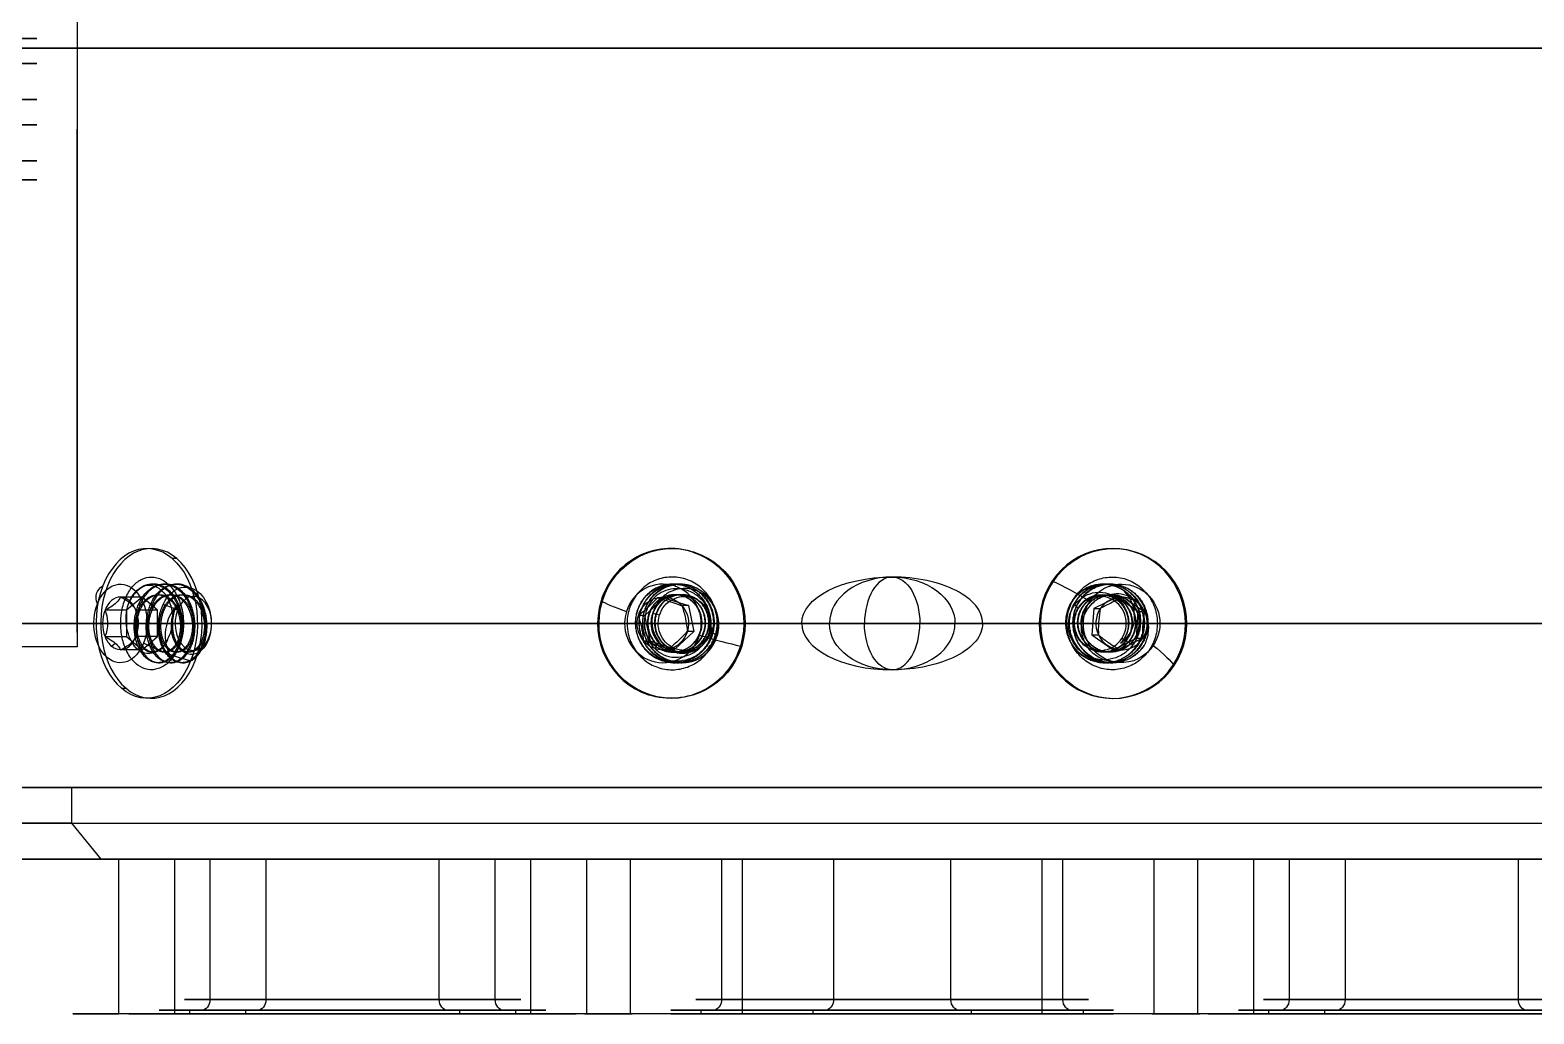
# Model space of a CAD drawing. Header units: inches. Extents: x -3.4 to 11, y -3.7 to 6.8.
# Drawn here: x -0.052 to 1.595, y -3.693 to -2.616 of the extents above; entities that cross this region are included whole.
import ezdxf

# ---------------------------------------------------------------- set-up
doc = ezdxf.new("R2010")
doc.units = ezdxf.units.IN
doc.header["$MEASUREMENT"] = 0
for name, color, linetype in [('19', 7, 'Continuous'), ('23', 7, 'Continuous'), ('34', 7, 'Continuous'), ('41', 7, 'Continuous')]:
    doc.layers.add(name, color=color, linetype=linetype)

# ---------------------------------------------------------------- blocks, each defined once
blk = doc.blocks.new('Casing')
at = {"layer": '19', "color": 0}
for p, q in [((-1.29, 2.233, 4.56), (-1.299, 27.97, 4.56)), ((1.279, 27.971, 4.56), (1.288, 2.232, 4.56)), ((-23.578, 15.102, 4.56), (-1.29, 2.233, 4.56)), ((1.288, 2.232, 4.56), (23.578, 15.102, 4.56)), ((-2.578, 0, 4.56), (-24.868, 12.869, 4.56)), ((24.868, 12.869, 4.56), (2.578, 0, 4.56)), ((-24.868, -12.869, 4.56), (-2.578, 0, 4.56)), ((2.578, 0, 4.56), (24.868, -12.869, 4.56)), ((-1.288, -2.232, 4.56), (-23.578, -15.102, 4.56)), ((-1.279, -27.971, 4.56), (-1.288, -2.232, 4.56)), ((1.29, -2.233, 4.56), (1.299, -27.97, 4.56)), ((23.578, -15.102, 4.56), (1.29, -2.233, 4.56))]:
    blk.add_line(p, q, dxfattribs=at)
for centre, radius, start, end in [((0, 0, 20.56), 31, 0, 180), ((0, 0), 28, 0, 180), ((0, 0, 20.56), 31, 180, 0), ((0, 0), 28, 180, 0)]:
    blk.add_arc(centre, radius, start, end, dxfattribs=at)
at = {"layer": '19', "color": 0, "extrusion": (8.55166e-31, -6.98296e-15, -1)}
blk.add_arc((0, 0, -20.56), 28, 0, 180, dxfattribs=at)
at = {"layer": '19', "color": 0, "extrusion": (9.87957e-60, 6.98296e-15, -1)}
blk.add_arc((0, 0, -20.56), 28, 180, 0, dxfattribs=at)
at = {"layer": '19', "color": 0, "extrusion": (0.86594, 0.500148, 6.7583e-11)}
blk.add_ellipse((0, 0, 4.56), major_axis=(1.29, -2.233, 0), ratio=0.499852, start_param=1.570796, end_param=3.141593, dxfattribs=at)
at = {"layer": '19', "color": 0, "extrusion": (-0.86594, -0.500148, 6.75827e-11)}
blk.add_ellipse((0, 0, 4.56), major_axis=(1.29, -2.233, 0), ratio=0.499852, start_param=1.570796, end_param=3.141593, dxfattribs=at)
at = {"layer": '19', "color": 0, "extrusion": (0.866111, -0.499852, 2.88511e-10)}
blk.add_ellipse((0, 0, 4.56), major_axis=(1.288, 2.232, 0), ratio=0.500148, start_param=-1.570796, end_param=0, dxfattribs=at)
at = {"layer": '19', "color": 0, "extrusion": (-0.866111, 0.499852, 2.88511e-10)}
for start_param, end_param in [(-1.570796, 0), (1.570796, 3.141593)]:
    blk.add_ellipse((0, 0, 4.56), major_axis=(1.288, 2.232, 0), ratio=0.500148, start_param=start_param, end_param=end_param, dxfattribs=at)
at = {"layer": '19', "color": 0, "extrusion": (0, -1, 0)}
for start_param, end_param in [(-3.141593, -1.570796), (0, 1.570796)]:
    blk.add_ellipse((0, 0, 4.56), major_axis=(2.578, 0, 0), ratio=0.5, start_param=start_param, end_param=end_param, dxfattribs=at)
at = {"layer": '19', "color": 0, "extrusion": (0, 1, 0)}
for start_param, end_param in [(-3.141593, -1.570796), (0, 1.570796)]:
    blk.add_ellipse((0, 0, 4.56), major_axis=(2.578, 0, 0), ratio=0.5, start_param=start_param, end_param=end_param, dxfattribs=at)
at = {"layer": '19', "color": 0, "extrusion": (0.866111, -0.499852, 2.88512e-10)}
blk.add_ellipse((0, 0, 4.56), major_axis=(1.288, 2.232, 0), ratio=0.500148, start_param=1.570796, end_param=3.141593, dxfattribs=at)
at = {"layer": '19', "color": 0, "extrusion": (-0.86594, -0.500148, 6.7583e-11)}
blk.add_ellipse((0, 0, 4.56), major_axis=(1.29, -2.233, 0), ratio=0.499852, start_param=-1.570796, end_param=0, dxfattribs=at)
at = {"layer": '19', "color": 0, "extrusion": (0.86594, 0.500148, 6.75827e-11)}
blk.add_ellipse((0, 0, 4.56), major_axis=(1.29, -2.233, 0), ratio=0.499852, start_param=-1.570796, end_param=0, dxfattribs=at)
at = {"layer": '19', "color": 0}
for points, knots in [([(-1.299, 27.97, 4.56), (-1.299, 27.97, 4.416), (-1.274, 27.971, 4.27), (-1.226, 27.973, 4.134), (-1.178, 27.975, 3.998), (-1.107, 27.978, 3.868), (-1.017, 27.982, 3.755), (-0.926, 27.985, 3.643), (-0.816, 27.988, 3.544), (-0.693, 27.991, 3.467), (-0.571, 27.994, 3.391), (-0.434, 27.997, 3.334), (-0.293, 27.998, 3.303), (-0.152, 28, 3.271), (-0.004, 28, 3.263), (0.139, 28, 3.28), (0.282, 27.999, 3.296), (0.424, 27.997, 3.338), (0.554, 27.995, 3.401), (0.684, 27.992, 3.464), (0.804, 27.989, 3.55), (0.906, 27.985, 3.652), (1.007, 27.982, 3.755), (1.093, 27.979, 3.876), (1.155, 27.976, 4.007), (1.217, 27.974, 4.137), (1.257, 27.972, 4.28), (1.272, 27.971, 4.423), (1.277, 27.971, 4.469), (1.279, 27.971, 4.514), (1.279, 27.971, 4.56)], [0, 0, 0, 0, 0.000432571, 0.000432571, 0.000432571, 0.000865122, 0.000865122, 0.000865122, 0.001297966, 0.001297966, 0.001297966, 0.00173101, 0.00173101, 0.00173101, 0.002163739, 0.002163739, 0.002163739, 0.002596129, 0.002596129, 0.002596129, 0.003028686, 0.003028686, 0.003028686, 0.003461654, 0.003461654, 0.003461654, 0.003894637, 0.003894637, 0.003894637, 0.004030691, 0.004030691, 0.004030691, 0.004030691]), ([(1.279, 27.971, 4.56), (1.279, 27.971, 4.659), (1.268, 27.971, 4.759), (1.245, 27.972, 4.855), (1.212, 27.974, 4.995), (1.155, 27.976, 5.132), (1.077, 27.979, 5.253), (1, 27.982, 5.375), (0.9, 27.986, 5.485), (0.787, 27.989, 5.574), (0.673, 27.992, 5.663), (0.543, 27.995, 5.734), (0.406, 27.997, 5.78), (0.269, 27.999, 5.827), (0.123, 28, 5.85), (-0.021, 28, 5.849), (-0.165, 28, 5.848), (-0.311, 27.999, 5.821), (-0.447, 27.996, 5.773), (-0.583, 27.994, 5.724), (-0.712, 27.991, 5.651), (-0.823, 27.988, 5.56), (-0.935, 27.985, 5.469), (-1.033, 27.981, 5.357), (-1.108, 27.978, 5.234), (-1.184, 27.975, 5.111), (-1.239, 27.973, 4.973), (-1.27, 27.971, 4.832), (-1.289, 27.97, 4.743), (-1.299, 27.97, 4.651), (-1.299, 27.97, 4.56)], [0.004030691, 0.004030691, 0.004030691, 0.004030691, 0.004327215, 0.004327215, 0.004327215, 0.004759599, 0.004759599, 0.004759599, 0.005192304, 0.005192304, 0.005192304, 0.005625343, 0.005625343, 0.005625343, 0.006058208, 0.006058208, 0.006058208, 0.006490664, 0.006490664, 0.006490664, 0.006923112, 0.006923112, 0.006923112, 0.007355967, 0.007355967, 0.007355967, 0.007789009, 0.007789009, 0.007789009, 0.008060465, 0.008060465, 0.008060465, 0.008060465]), ([(23.578, 15.102, 4.56), (23.578, 15.102, 4.416), (23.592, 15.081, 4.27), (23.618, 15.04, 4.134), (23.643, 15, 3.998), (23.682, 14.939, 3.868), (23.73, 14.863, 3.755), (23.777, 14.787, 3.643), (23.836, 14.692, 3.544), (23.9, 14.588, 3.467), (23.963, 14.484, 3.391), (24.034, 14.366, 3.334), (24.106, 14.245, 3.303), (24.177, 14.124, 3.271), (24.252, 13.996, 3.263), (24.323, 13.871, 3.28), (24.394, 13.747, 3.296), (24.463, 13.623, 3.338), (24.526, 13.509, 3.401), (24.588, 13.395, 3.464), (24.646, 13.289, 3.55), (24.693, 13.2, 3.652), (24.741, 13.11, 3.755), (24.781, 13.035, 3.876), (24.81, 12.98, 4.007), (24.839, 12.925, 4.137), (24.857, 12.889, 4.28), (24.864, 12.875, 4.423), (24.866, 12.871, 4.469), (24.868, 12.869, 4.514), (24.868, 12.869, 4.56)], [0, 0, 0, 0, 0.000432571, 0.000432571, 0.000432571, 0.000865122, 0.000865122, 0.000865122, 0.001297966, 0.001297966, 0.001297966, 0.00173101, 0.00173101, 0.00173101, 0.002163739, 0.002163739, 0.002163739, 0.002596129, 0.002596129, 0.002596129, 0.003028686, 0.003028686, 0.003028686, 0.003461654, 0.003461654, 0.003461654, 0.003894637, 0.003894637, 0.003894637, 0.004030691, 0.004030691, 0.004030691, 0.004030691]), ([(24.868, 12.869, 4.56), (24.868, 12.869, 4.659), (24.862, 12.879, 4.759), (24.852, 12.899, 4.855), (24.837, 12.929, 4.995), (24.81, 12.98, 5.132), (24.774, 13.048, 5.253), (24.738, 13.117, 5.375), (24.691, 13.205, 5.485), (24.637, 13.305, 5.574), (24.583, 13.405, 5.663), (24.52, 13.519, 5.734), (24.454, 13.639, 5.78), (24.387, 13.758, 5.827), (24.315, 13.885, 5.85), (24.243, 14.01, 5.849), (24.171, 14.135, 5.848), (24.097, 14.261, 5.821), (24.027, 14.377, 5.773), (23.957, 14.493, 5.724), (23.89, 14.604, 5.651), (23.832, 14.699, 5.56), (23.773, 14.794, 5.469), (23.721, 14.877, 5.357), (23.681, 14.941, 5.234), (23.64, 15.005, 5.111), (23.611, 15.051, 4.973), (23.594, 15.077, 4.832), (23.584, 15.093, 4.743), (23.578, 15.102, 4.651), (23.578, 15.102, 4.56)], [0.004030691, 0.004030691, 0.004030691, 0.004030691, 0.004327215, 0.004327215, 0.004327215, 0.004759599, 0.004759599, 0.004759599, 0.005192304, 0.005192304, 0.005192304, 0.005625343, 0.005625343, 0.005625343, 0.006058208, 0.006058208, 0.006058208, 0.006490664, 0.006490664, 0.006490664, 0.006923112, 0.006923112, 0.006923112, 0.007355967, 0.007355967, 0.007355967, 0.007789009, 0.007789009, 0.007789009, 0.008060465, 0.008060465, 0.008060465, 0.008060465]), ([(1.299, -27.97, 4.56), (1.299, -27.97, 4.461), (1.287, -27.97, 4.361), (1.264, -27.971, 4.265), (1.231, -27.973, 4.125), (1.174, -27.975, 3.988), (1.096, -27.979, 3.867), (1.019, -27.982, 3.745), (0.919, -27.985, 3.635), (0.806, -27.988, 3.546), (0.692, -27.992, 3.457), (0.562, -27.995, 3.386), (0.425, -27.997, 3.34), (0.289, -27.999, 3.293), (0.142, -28, 3.27), (-0.002, -28, 3.271), (-0.146, -28, 3.272), (-0.292, -27.999, 3.299), (-0.428, -27.997, 3.347), (-0.563, -27.995, 3.396), (-0.692, -27.992, 3.469), (-0.804, -27.988, 3.56), (-0.916, -27.985, 3.651), (-1.014, -27.982, 3.763), (-1.089, -27.979, 3.886), (-1.165, -27.976, 4.009), (-1.22, -27.973, 4.147), (-1.25, -27.972, 4.288), (-1.27, -27.971, 4.377), (-1.279, -27.971, 4.469), (-1.279, -27.971, 4.56)], [0.004030691, 0.004030691, 0.004030691, 0.004030691, 0.004327215, 0.004327215, 0.004327215, 0.004759599, 0.004759599, 0.004759599, 0.005192304, 0.005192304, 0.005192304, 0.005625343, 0.005625343, 0.005625343, 0.006058208, 0.006058208, 0.006058208, 0.006490664, 0.006490664, 0.006490664, 0.006923112, 0.006923112, 0.006923112, 0.007355967, 0.007355967, 0.007355967, 0.007789009, 0.007789009, 0.007789009, 0.008060465, 0.008060465, 0.008060465, 0.008060465]), ([(-1.279, -27.971, 4.56), (-1.279, -27.971, 4.704), (-1.255, -27.972, 4.85), (-1.207, -27.974, 4.986), (-1.159, -27.976, 5.122), (-1.087, -27.979, 5.252), (-0.997, -27.982, 5.365), (-0.907, -27.985, 5.477), (-0.797, -27.989, 5.576), (-0.674, -27.992, 5.653), (-0.552, -27.995, 5.729), (-0.415, -27.997, 5.786), (-0.274, -27.999, 5.817), (-0.133, -28, 5.849), (0.015, -28, 5.857), (0.158, -28, 5.84), (0.301, -27.999, 5.824), (0.444, -27.997, 5.782), (0.573, -27.994, 5.719), (0.703, -27.991, 5.656), (0.823, -27.988, 5.57), (0.925, -27.985, 5.468), (1.027, -27.981, 5.365), (1.112, -27.978, 5.244), (1.174, -27.975, 5.113), (1.236, -27.973, 4.983), (1.276, -27.971, 4.84), (1.291, -27.97, 4.697), (1.296, -27.97, 4.651), (1.299, -27.97, 4.606), (1.299, -27.97, 4.56)], [0, 0, 0, 0, 0.000432571, 0.000432571, 0.000432571, 0.000865122, 0.000865122, 0.000865122, 0.001297966, 0.001297966, 0.001297966, 0.00173101, 0.00173101, 0.00173101, 0.002163739, 0.002163739, 0.002163739, 0.002596129, 0.002596129, 0.002596129, 0.003028686, 0.003028686, 0.003028686, 0.003461654, 0.003461654, 0.003461654, 0.003894637, 0.003894637, 0.003894637, 0.004030691, 0.004030691, 0.004030691, 0.004030691])]:
    blk.add_open_spline(points, degree=3, knots=knots, dxfattribs=at)
blk = doc.blocks.new('Electical')
at = {"layer": '23', "color": 0}
for p, q in [((-15.7, 15.069, 2), (-15.7, 15.069, 6.3)), ((-13.3, 15.069, 6.3), (-13.3, 15.069, 6.2)), ((-12.6, 15.069, 5.9), (-12.6, 15.069, 2)), ((-4.8, 15.069, 2), (-4.8, 15.069, 5.9)), ((-4.1, 15.069, 6.2), (-4.1, 15.069, 6.3)), ((-1.7, 15.069, 6.3), (-1.7, 15.069, 2)), ((1.7, 15.069, 2), (1.7, 15.069, 6.3)), ((4.1, 15.069, 6.3), (4.1, 15.069, 6.2)), ((4.8, 15.069, 5.9), (4.8, 15.069, 2)), ((12.6, 15.069, 2), (12.6, 15.069, 5.9)), ((13.3, 15.069, 6.2), (13.3, 15.069, 6.3)), ((15.7, 15.069, 6.3), (15.7, 15.069, 2)), ((-21.3, 0, 5.9), (-21.3, 0, 2)), ((-13.5, 0, 2), (-13.5, 0, 5.9)), ((-12.8, 0, 6.2), (-12.8, 0, 6.3)), ((-10.4, 0, 6.3), (-10.4, 0, 2)), ((10.4, 0, 2), (10.4, 0, 6.3)), ((12.8, 0, 6.3), (12.8, 0, 6.2)), ((13.5, 0, 5.9), (13.5, 0, 2)), ((21.3, 0, 2), (21.3, 0, 5.9)), ((22, 0, 6.2), (22, 0, 6.3)), ((24.4, 0, 6.3), (24.4, 0, 2)), ((26.9, 0, 2), (27.9, 0, 1)), ((27.9, 0, 1), (27.9, 0)), ((-4.8, -15.069, 2), (-4.8, -15.069, 5.9)), ((-4.1, -15.069, 6.2), (-4.1, -15.069, 6.3)), ((-1.7, -15.069, 6.3), (-1.7, -15.069, 2)), ((1.7, -15.069, 2), (1.7, -15.069, 6.3)), ((4.1, -15.069, 6.3), (4.1, -15.069, 6.2)), ((4.8, -15.069, 5.9), (4.8, -15.069, 2)), ((12.6, -15.069, 2), (12.6, -15.069, 5.9)), ((13.3, -15.069, 6.2), (13.3, -15.069, 6.3)), ((15.7, -15.069, 6.3), (15.7, -15.069, 2))]:
    blk.add_line(p, q, dxfattribs=at)
for centre, radius, start, end in [((0, 0, 1), 27.9, 0, 180), ((0, 0), 27.9, 0, 180), ((-8.7, 15.069, 2), 7, 0, 180), ((8.7, 15.069, 2), 7, 0, 180), ((-8.7, 15.069, 6.2), 4.6, 0, 180), ((8.7, 15.069, 6.2), 4.6, 0, 180), ((-8.7, 15.069, 6.2), 4.2, 0, 180), ((8.7, 15.069, 6.2), 4.2, 0, 180), ((-8.7, 15.069, 2), 3.9, 0, 180), ((8.7, 15.069, 2), 3.9, 0, 180), ((-8.7, 15.069, 6.3), 7, 180, 0), ((-8.7, 15.069, 6.2), 4.6, 180, 0), ((-8.7, 15.069, 2), 3.9, 180, 0), ((8.7, 15.069, 6.3), 7, 180, 0), ((8.7, 15.069, 6.2), 4.6, 180, 0), ((8.7, 15.069, 2), 3.9, 180, 0), ((-17.4, 0, 2), 7, 0, 180), ((17.4, 0, 2), 7, 0, 180), ((-17.4, 0, 6.2), 4.6, 0, 180), ((-17.4, 0, 6.2), 4.2, 0, 180), ((17.4, 0, 6.2), 4.6, 0, 180), ((17.4, 0, 6.2), 4.2, 0, 180), ((-17.4, 0, 2), 3.9, 0, 180), ((17.4, 0, 2), 3.9, 0, 180), ((0, 0), 27.9, 180, 0), ((0, 0, 2), 26.9, 180, 0), ((-17.4, 0, 6.3), 7, 180, 0), ((-17.4, 0, 6.2), 4.6, 180, 0), ((-17.4, 0, 2), 3.9, 180, 0), ((17.4, 0, 6.3), 7, 180, 0), ((17.4, 0, 6.2), 4.6, 180, 0), ((17.4, 0, 2), 3.9, 180, 0), ((-8.7, -15.069, 2), 7, 0, 180), ((8.7, -15.069, 2), 7, 0, 180), ((-8.7, -15.069, 6.2), 4.6, 0, 180), ((-8.7, -15.069, 6.2), 4.2, 0, 180), ((8.7, -15.069, 6.2), 4.6, 0, 180), ((8.7, -15.069, 6.2), 4.2, 0, 180), ((-8.7, -15.069, 2), 3.9, 0, 180), ((8.7, -15.069, 2), 3.9, 0, 180), ((-8.7, -15.069, 6.3), 7, 180, 0), ((-8.7, -15.069, 6.2), 4.6, 180, 0), ((-8.7, -15.069, 2), 3.9, 180, 0), ((8.7, -15.069, 6.3), 7, 180, 0), ((8.7, -15.069, 6.2), 4.6, 180, 0), ((8.7, -15.069, 2), 3.9, 180, 0)]:
    blk.add_arc(centre, radius, start, end, dxfattribs=at)
at = {"layer": '23', "color": 0, "extrusion": (8.76781e-30, -6.98296e-15, -1)}
blk.add_arc((0, 0, -2), 26.9, 0, 180, dxfattribs=at)
at = {"layer": '23', "color": 0, "extrusion": (8.65251e-30, -6.98296e-15, -1)}
for centre in [(8.7, 15.069, -6.3), (-8.7, 15.069, -6.3), (8.7, -15.069, -6.3), (-8.7, -15.069, -6.3)]:
    blk.add_arc(centre, 7, 0, 180, dxfattribs=at)
at = {"layer": '23', "color": 0, "extrusion": (7.90011e-30, -6.98296e-15, -1)}
for centre in [(8.7, 15.069, -6.3), (-8.7, 15.069, -6.3), (8.7, -15.069, -6.3), (-8.7, -15.069, -6.3)]:
    blk.add_arc(centre, 4.6, 0, 180, dxfattribs=at)
at = {"layer": '23', "color": 0, "extrusion": (9.31808e-30, -6.98296e-15, -1)}
for centre in [(8.7, 15.069, -5.9), (-8.7, 15.069, -5.9), (8.7, -15.069, -5.9), (-8.7, -15.069, -5.9)]:
    blk.add_arc(centre, 3.9, 0, 180, dxfattribs=at)
at = {"layer": '23', "color": 0, "extrusion": (-6.92201e-30, 6.98296e-15, -1)}
for centre in [(8.7, 15.069, -2), (-8.7, 15.069, -2), (8.7, -15.069, -2), (-8.7, -15.069, -2)]:
    blk.add_arc(centre, 7, 180, 0, dxfattribs=at)
at = {"layer": '23', "color": 0, "extrusion": (-7.90011e-30, 6.98296e-15, -1)}
for centre in [(8.7, 15.069, -6.3), (-8.7, 15.069, -6.3), (8.7, -15.069, -6.3), (-8.7, -15.069, -6.3)]:
    blk.add_arc(centre, 4.6, 180, 0, dxfattribs=at)
at = {"layer": '23', "color": 0, "extrusion": (-9.87758e-16, 1, -7.0442e-15)}
for centre in [(12.9, 5.9, 15.069), (-4.5, 5.9, 15.069), (21.6, 5.9), (-13.2, 5.9), (-4.5, 5.9, -15.069)]:
    blk.add_arc(centre, 0.3, 90, 180, dxfattribs=at)
at = {"layer": '23', "color": 0, "extrusion": (-8.26059e-16, 6.98296e-15, -1)}
for centre in [(8.7, 15.069, -6.2), (-8.7, 15.069, -6.2), (17.4, 0, -6.2), (-17.4, 0, -6.2), (8.7, -15.069, -6.2), (-8.7, -15.069, -6.2)]:
    blk.add_arc(centre, 4.2, 180, 0, dxfattribs=at)
at = {"layer": '23', "color": 0, "extrusion": (-6.21206e-30, 6.98296e-15, -1)}
for centre in [(8.7, 15.069, -5.9), (-8.7, 15.069, -5.9), (8.7, -15.069, -5.9), (-8.7, -15.069, -5.9)]:
    blk.add_arc(centre, 3.9, 180, 0, dxfattribs=at)
at = {"layer": '23', "color": 0, "extrusion": (-1.11022e-15, 1, -7.0442e-15)}
for centre in [(4.5, 5.9, 15.069), (-12.9, 5.9, 15.069), (13.2, 5.9), (-21.6, 5.9), (4.5, 5.9, -15.069), (-12.9, 5.9, -15.069)]:
    blk.add_arc(centre, 0.3, 0, 90, dxfattribs=at)
at = {"layer": '23', "color": 0, "extrusion": (8.60781e-30, -6.98296e-15, -1)}
for centre, radius in [((17.4, 0, -6.3), 7), ((-17.4, 0, -6.3), 7), ((17.4, 0, -6.3), 4.6), ((-17.4, 0, -6.3), 4.6), ((17.4, 0, -5.9), 3.9), ((-17.4, 0, -5.9), 3.9)]:
    blk.add_arc(centre, radius, 0, 180, dxfattribs=at)
at = {"layer": '23', "color": 0, "extrusion": (-7.75265e-30, 6.98296e-15, -1)}
for centre, radius in [((0, 0, -1), 27.9), ((17.4, 0, -2), 7), ((17.4, 0, -6.3), 4.6), ((17.4, 0, -5.9), 3.9), ((-17.4, 0, -2), 7), ((-17.4, 0, -6.3), 4.6), ((-17.4, 0, -5.9), 3.9)]:
    blk.add_arc(centre, radius, 180, 0, dxfattribs=at)
blk = doc.blocks.new('91255A075_ALLOY STEEL BUTTON-HEAD SOCKET CAP SCREW')
at = {"layer": '34', "color": 0}
for p, q in [((0, 1.092, -1.395), (0, 1.092, -1.338)), ((0, 1.092, -1.849), (0, 1.092, -1.792)), ((0, 1.092, -2.246), (0, 1.092, -2.302)), ((0, 0.752, -2.756), (0, 0.912, -2.595)), ((0, 0.733, -0.818), (-0.635, 0.367, -0.818)), ((0.635, 0.367, -0.818), (0, 0.733, -0.818)), ((0, 0.733, -0.818), (0, 0.733)), ((-2.083, 0, -1.168), (-2.083, 0, -0.993)), ((-0.635, 0.367, -0.818), (-0.635, -0.367, -0.818)), ((-0.635, 0.367, -0.818), (-0.635, 0.367)), ((0.635, -0.367, -0.818), (0.635, 0.367, -0.818)), ((0.635, 0.367, -0.818), (0.635, 0.367)), ((0.733, 0), (0.635, 0, -0.098)), ((2.083, 0, -0.993), (2.083, 0, -1.168)), ((-0.635, -0.367, -0.818), (0, -0.733, -0.818)), ((-0.635, -0.367, -0.818), (-0.635, -0.367)), ((0, -0.733, -0.818), (0.635, -0.367, -0.818)), ((0.635, -0.367), (0.635, -0.367, -0.818)), ((0, -0.733, -0.818), (0, -0.733)), ((0, -0.798, -2.71), (0, -0.752, -2.756)), ((0, -0.824, -2.684), (0, -1.056, -2.452)), ((0, -1.092, -1.565), (0, -1.092, -1.622)), ((0, -1.092, -2.019), (0, -1.092, -2.076))]:
    blk.add_line(p, q, dxfattribs=at)
for centre, radius, start, end in [((0, 0, -1.168), 2.083, 0, 180), ((0, 0, -2.756), 0.752, 90, 270), ((0, 0), 0.733, 90, 150), ((0, 0, -2.756), 0.752, 270, 90), ((0, 0), 0.733, 30, 90), ((0, 0, -0.993), 2.083, 180, 270), ((0, 0, -1.168), 2.083, 180, 0), ((0, 0), 0.733, 150, 210), ((0, 0, -0.993), 2.083, 270, 0), ((0, 0), 0.733, 330, 0), ((0, 0, -2.416), 1.092, 314.4775, 0), ((0, 0), 0.733, 210, 270), ((0, 0), 0.733, 270, 330)]:
    blk.add_arc(centre, radius, start, end, dxfattribs=at)
at = {"layer": '34', "color": 0, "extrusion": (6.98296e-15, 6.2466e-16, -1)}
blk.add_arc((0, 0, 0.993), 2.083, 0, 90, dxfattribs=at)
at = {"layer": '34', "color": 0, "extrusion": (6.2466e-16, -6.98296e-15, -1)}
blk.add_arc((0, 0, 0.993), 2.083, 90, 180, dxfattribs=at)
at = {"layer": '34', "color": 0, "extrusion": (1, 4.65149e-15, 6.12323e-17)}
blk.add_arc((0, -2.08), 2.349, 27.557, 62.2963, dxfattribs=at)
at = {"layer": '34', "color": 0, "extrusion": (6.98296e-15, 6.00394e-16, -1)}
blk.add_arc((0, 0), 1.092, 270, 90, dxfattribs=at)
at = {"layer": '34', "color": 0, "extrusion": (-6.98296e-15, 6.00394e-16, -1)}
blk.add_arc((0, 0), 1.092, 90, 270, dxfattribs=at)
at = {"layer": '34', "color": 0, "extrusion": (5.87409e-16, -6.98296e-15, -1)}
blk.add_arc((0, 0), 0.733, 150, 180, dxfattribs=at)
at = {"layer": '34', "color": 0, "extrusion": (6.62366e-14, 7.74224e-14, -1)}
blk.add_arc((0, 0, 1.168), 1.092, 270, 314.4775, dxfattribs=at)
at = {"layer": '34', "color": 0, "extrusion": (0, 0, -1)}
blk.add_arc((0, 0.001, 2.71), 0.799, 270.0077, 279.3283, dxfattribs=at)
at = {"layer": '34', "color": 0, "extrusion": (-0.153506, 0.157456, 0.975522)}
blk.add_arc((-0.05, -0.443, -2.748), 0.757, 24.0188, 34.4026, dxfattribs=at)
at = {"layer": '34', "color": 0, "extrusion": (1, 4.77396e-15, 6.12323e-17)}
blk.add_arc((0, -2.08), 2.349, 117.7037, 152.443, dxfattribs=at)
at = {"layer": '34', "color": 0}
for points, weights, knots in [([(-0.765, -0.779, -1.168), (-0.871, -0.675, -1.178), (-0.946, -0.546, -1.187), (-1.261, 0, -1.225), (-0.946, 0.546, -1.263), (-0.631, 1.092, -1.301), (0, 1.092, -1.338)], [0.948065210723, 0.96476686534, 1, 0.866025403784, 1, 0.866025403784, 1], [0.02456721, 0.02456721, 0.02456721, 0.03333333, 0.03333333, 0.06666667, 0.06666667, 0.1, 0.1, 0.1]), ([(0, 1.092, -1.395), (-0.631, 1.092, -1.357), (-0.946, 0.546, -1.32), (-1.261, 0, -1.282), (-0.946, -0.546, -1.244), (-0.631, -1.092, -1.206), (0, -1.092, -1.168)], [1, 0.866025403784, 1, 0.866025403784, 1, 0.866025403784, 1], [0.6, 0.6, 0.6, 0.6333333, 0.6333333, 0.6666667, 0.6666667, 0.7, 0.7, 0.7]), ([(0, -1.092, -1.565), (-0.631, -1.092, -1.603), (-0.946, -0.546, -1.641), (-1.261, 0, -1.679), (-0.946, 0.546, -1.716), (-0.631, 1.092, -1.754), (0, 1.092, -1.792)], [1, 0.866025403784, 1, 0.866025403784, 1, 0.866025403784, 1], [0.2, 0.2, 0.2, 0.2333333, 0.2333333, 0.2666667, 0.2666667, 0.3, 0.3, 0.3]), ([(0, 1.092, -1.849), (-0.631, 1.092, -1.811), (-0.946, 0.546, -1.773), (-1.261, 0, -1.735), (-0.946, -0.546, -1.698), (-0.631, -1.092, -1.66), (0, -1.092, -1.622)], [1, 0.866025403784, 1, 0.866025403784, 1, 0.866025403784, 1], [0.4, 0.4, 0.4, 0.4333333, 0.4333333, 0.4666667, 0.4666667, 0.5, 0.5, 0.5]), ([(0, -1.092, -2.019), (-0.631, -1.092, -2.057), (-0.946, -0.546, -2.094), (-1.261, 0, -2.132), (-0.946, 0.546, -2.17), (-0.631, 1.092, -2.208), (0, 1.092, -2.246)], [1, 0.866025403784, 1, 0.866025403784, 1, 0.866025403784, 1], [0.4, 0.4, 0.4, 0.4333333, 0.4333333, 0.4666667, 0.4666667, 0.5, 0.5, 0.5]), ([(0, 1.092, -2.302), (-0.631, 1.092, -2.265), (-0.946, 0.546, -2.227), (-1.261, 0, -2.189), (-0.946, -0.546, -2.151), (-0.631, -1.092, -2.113), (0, -1.092, -2.076)], [1, 0.866025403784, 1, 0.866025403784, 1, 0.866025403784, 1], [0.2, 0.2, 0.2, 0.2333333, 0.2333333, 0.2666667, 0.2666667, 0.3, 0.3, 0.3]), ([(0, 1.092, -1.338), (0.631, 1.092, -1.376), (0.946, 0.546, -1.414), (1.261, 0, -1.452), (0.946, -0.546, -1.49), (0.631, -1.092, -1.527), (0, -1.092, -1.565)], [1, 0.866025403784, 1, 0.866025403784, 1, 0.866025403784, 1], [0.1, 0.1, 0.1, 0.1333333, 0.1333333, 0.1666667, 0.1666667, 0.2, 0.2, 0.2]), ([(0, -1.092, -1.622), (0.631, -1.092, -1.584), (0.946, -0.546, -1.546), (1.261, 0, -1.509), (0.946, 0.546, -1.471), (0.631, 1.092, -1.433), (0, 1.092, -1.395)], [1, 0.866025403784, 1, 0.866025403784, 1, 0.866025403784, 1], [0.5, 0.5, 0.5, 0.5333333, 0.5333333, 0.5666667, 0.5666667, 0.6, 0.6, 0.6]), ([(0, 1.092, -1.792), (0.631, 1.092, -1.83), (0.946, 0.546, -1.868), (1.261, 0, -1.905), (0.946, -0.546, -1.943), (0.631, -1.092, -1.981), (0, -1.092, -2.019)], [1, 0.866025403784, 1, 0.866025403784, 1, 0.866025403784, 1], [0.3, 0.3, 0.3, 0.3333333, 0.3333333, 0.3666667, 0.3666667, 0.4, 0.4, 0.4]), ([(0, -1.092, -2.076), (0.631, -1.092, -2.038), (0.946, -0.546, -2), (1.261, 0, -1.962), (0.946, 0.546, -1.924), (0.631, 1.092, -1.887), (0, 1.092, -1.849)], [1, 0.866025403784, 1, 0.866025403784, 1, 0.866025403784, 1], [0.3, 0.3, 0.3, 0.3333333, 0.3333333, 0.3666667, 0.3666667, 0.4, 0.4, 0.4]), ([(0, 1.092, -2.246), (0.631, 1.092, -2.283), (0.946, 0.546, -2.321), (1.261, 0, -2.359), (0.946, -0.546, -2.397), (0.871, -0.675, -2.406), (0.765, -0.779, -2.416)], [1, 0.866025403784, 1, 0.866025403784, 1, 0.96476686534, 0.948065210723], [0.5, 0.5, 0.5, 0.53333333, 0.53333333, 0.56666667, 0.56666667, 0.57543279, 0.57543279, 0.57543279]), ([(1.092, 0, -2.416), (1.092, 0.293, -2.395), (0.946, 0.546, -2.378), (0.631, 1.092, -2.34), (0, 1.092, -2.302)], [0.933012701892, 0.933012701892, 1, 0.866025403784, 1], [0.15, 0.15, 0.15, 0.16666667, 0.16666667, 0.2, 0.2, 0.2]), ([(0, 0.798, -1.168), (0.46, 0.798, -1.206), (0.691, 0.399, -1.244), (0.921, 0, -1.282), (0.691, -0.399, -1.32), (0.46, -0.798, -1.357), (0, -0.798, -1.395), (-0.46, -0.798, -1.433), (-0.691, -0.399, -1.471), (-0.921, 0, -1.509), (-0.691, 0.399, -1.546), (-0.46, 0.798, -1.584), (0, 0.798, -1.622), (0.46, 0.798, -1.66), (0.691, 0.399, -1.698), (0.921, 0, -1.735), (0.691, -0.399, -1.773), (0.46, -0.798, -1.811), (0, -0.798, -1.849), (-0.46, -0.798, -1.887), (-0.691, -0.399, -1.924), (-0.921, 0, -1.962), (-0.691, 0.399, -2), (-0.46, 0.798, -2.038), (0, 0.798, -2.076), (0.46, 0.798, -2.113), (0.691, 0.399, -2.151), (0.921, 0, -2.189), (0.691, -0.399, -2.227), (0.46, -0.798, -2.265), (0, -0.798, -2.302), (-0.46, -0.798, -2.34), (-0.691, -0.399, -2.378), (-0.921, 0, -2.416), (-0.691, 0.399, -2.454), (-0.46, 0.798, -2.491), (0, 0.798, -2.529), (0.46, 0.798, -2.567), (0.691, 0.399, -2.605), (0.921, 0, -2.643), (0.691, -0.399, -2.68), (0.606, -0.546, -2.694), (0.468, -0.646, -2.71)], [1, 0.866025403784, 1, 0.866025403784, 1, 0.866025403784, 1, 0.866025403784, 1, 0.866025403784, 1, 0.866025403784, 1, 0.866025403784, 1, 0.866025403784, 1, 0.866025403784, 1, 0.866025403784, 1, 0.866025403784, 1, 0.866025403784, 1, 0.866025403784, 1, 0.866025403784, 1, 0.866025403784, 1, 0.866025403784, 1, 0.866025403784, 1, 0.866025403784, 1, 0.866025403784, 1, 0.866025403784, 1, 0.945907627744, 0.93549495028], [0.1, 0.1, 0.1, 0.1333333, 0.1333333, 0.1666667, 0.1666667, 0.2, 0.2, 0.2333333, 0.2333333, 0.2666667, 0.2666667, 0.3, 0.3, 0.3333333, 0.3333333, 0.3666667, 0.3666667, 0.4, 0.4, 0.4333333, 0.4333333, 0.4666667, 0.4666667, 0.5, 0.5, 0.5333333, 0.5333333, 0.5666667, 0.5666667, 0.6, 0.6, 0.6333333, 0.6333333, 0.6666667, 0.6666667, 0.7, 0.7, 0.7333333, 0.7333333, 0.7666667, 0.7666667, 0.780125, 0.780125, 0.780125]), ([(0.559, 0.569, -1.168), (0.636, 0.493, -1.178), (0.691, 0.399, -1.187), (0.921, 0, -1.225), (0.691, -0.399, -1.263), (0.46, -0.798, -1.301), (0, -0.798, -1.338), (-0.46, -0.798, -1.376), (-0.691, -0.399, -1.414), (-0.921, 0, -1.452), (-0.691, 0.399, -1.49), (-0.46, 0.798, -1.527), (0, 0.798, -1.565), (0.46, 0.798, -1.603), (0.691, 0.399, -1.641), (0.921, 0, -1.679), (0.691, -0.399, -1.716), (0.46, -0.798, -1.754), (0, -0.798, -1.792), (-0.46, -0.798, -1.83), (-0.691, -0.399, -1.868), (-0.921, 0, -1.905), (-0.691, 0.399, -1.943), (-0.46, 0.798, -1.981), (0, 0.798, -2.019), (0.46, 0.798, -2.057), (0.691, 0.399, -2.094), (0.921, 0, -2.132), (0.691, -0.399, -2.17), (0.46, -0.798, -2.208), (0, -0.798, -2.246), (-0.46, -0.798, -2.283), (-0.691, -0.399, -2.321), (-0.921, 0, -2.359), (-0.691, 0.399, -2.397), (-0.46, 0.798, -2.435), (0, 0.798, -2.472), (0.46, 0.798, -2.51), (0.691, 0.399, -2.548), (0.921, 0, -2.586), (0.691, -0.399, -2.624), (0.46, -0.798, -2.661), (0, -0.798, -2.699), (-0.065, -0.798, -2.705), (-0.129, -0.787, -2.71)], [0.94806521072, 0.964766865337, 1, 0.866025403784, 1, 0.866025403784, 1, 0.866025403784, 1, 0.866025403784, 1, 0.866025403784, 1, 0.866025403784, 1, 0.866025403784, 1, 0.866025403784, 1, 0.866025403784, 1, 0.866025403784, 1, 0.866025403784, 1, 0.866025403784, 1, 0.866025403784, 1, 0.866025403784, 1, 0.866025403784, 1, 0.866025403784, 1, 0.866025403784, 1, 0.866025403784, 1, 0.866025403784, 1, 0.866025403784, 1, 0.978589470043, 0.964022189567], [0.1245672, 0.1245672, 0.1245672, 0.1333333, 0.1333333, 0.1666667, 0.1666667, 0.2, 0.2, 0.2333333, 0.2333333, 0.2666667, 0.2666667, 0.3, 0.3, 0.3333333, 0.3333333, 0.3666667, 0.3666667, 0.4, 0.4, 0.4333333, 0.4333333, 0.4666667, 0.4666667, 0.5, 0.5, 0.5333333, 0.5333333, 0.5666667, 0.5666667, 0.6, 0.6, 0.6333333, 0.6333333, 0.6666667, 0.6666667, 0.7, 0.7, 0.7333333, 0.7333333, 0.7666667, 0.7666667, 0.8, 0.8, 0.805327, 0.805327, 0.805327])]:
    blk.add_rational_spline(points, weights, degree=2, knots=knots, dxfattribs=at)
for points, knots in [([(0, -1.056, -2.452), (-0.086, -1.053, -2.455), (-0.173, -1.038, -2.459), (-0.255, -1.014, -2.463), (-0.367, -0.98, -2.468), (-0.475, -0.927, -2.473), (-0.57, -0.857, -2.479), (-0.663, -0.789, -2.484), (-0.746, -0.703, -2.489), (-0.811, -0.608, -2.494), (-0.876, -0.513, -2.499), (-0.926, -0.404, -2.504), (-0.955, -0.292, -2.51), (-0.983, -0.184, -2.515), (-0.992, -0.069, -2.52), (-0.981, 0.043, -2.526), (-0.971, 0.152, -2.531), (-0.942, 0.262, -2.536), (-0.896, 0.362, -2.542), (-0.85, 0.462, -2.547), (-0.786, 0.556, -2.551), (-0.709, 0.635, -2.557), (-0.634, 0.711, -2.562), (-0.544, 0.775, -2.567), (-0.447, 0.821, -2.573), (-0.353, 0.867, -2.578), (-0.249, 0.896, -2.583), (-0.145, 0.908, -2.589), (-0.097, 0.913, -2.591), (-0.048, 0.915, -2.593), (0, 0.912, -2.595)], [0.000830969, 0.000830969, 0.000830969, 0.000830969, 0.0010897, 0.0010897, 0.0010897, 0.001441415, 0.001441415, 0.001441415, 0.001788204, 0.001788204, 0.001788204, 0.002135422, 0.002135422, 0.002135422, 0.002471851, 0.002471851, 0.002471851, 0.002802356, 0.002802356, 0.002802356, 0.003133218, 0.003133218, 0.003133218, 0.003454324, 0.003454324, 0.003454324, 0.003768546, 0.003768546, 0.003768546, 0.003912988, 0.003912988, 0.003912988, 0.003912988]), ([(0, 0.912, -2.595), (0.057, 0.91, -2.598), (0.114, 0.902, -2.601), (0.169, 0.888, -2.604), (0.268, 0.864, -2.609), (0.364, 0.822, -2.614), (0.449, 0.766, -2.62), (0.532, 0.711, -2.625), (0.607, 0.641, -2.631), (0.667, 0.562, -2.636), (0.727, 0.483, -2.641), (0.775, 0.392, -2.646), (0.804, 0.297, -2.651), (0.833, 0.204, -2.656), (0.846, 0.105, -2.661), (0.841, 0.008, -2.667), (0.837, -0.086, -2.672), (0.816, -0.18, -2.678), (0.781, -0.267, -2.683), (0.745, -0.354, -2.688), (0.695, -0.437, -2.693), (0.632, -0.507, -2.698), (0.584, -0.56, -2.702), (0.528, -0.608, -2.706), (0.468, -0.646, -2.71)], [0.003912988, 0.003912988, 0.003912988, 0.003912988, 0.004083062, 0.004083062, 0.004083062, 0.004388816, 0.004388816, 0.004388816, 0.004686762, 0.004686762, 0.004686762, 0.004984948, 0.004984948, 0.004984948, 0.005275321, 0.005275321, 0.005275321, 0.005557007, 0.005557007, 0.005557007, 0.005838887, 0.005838887, 0.005838887, 0.00605203, 0.00605203, 0.00605203, 0.00605203]), ([(-0.765, -0.779, -1.168), (-0.789, -0.75, -1.168), (-0.811, -0.72, -1.168), (-0.831, -0.689, -1.168), (-0.892, -0.596, -1.168), (-0.939, -0.494, -1.168), (-0.968, -0.387, -1.168), (-0.997, -0.28, -1.168), (-1.008, -0.168, -1.168), (-1, -0.058, -1.168), (-0.992, 0.05, -1.168), (-0.966, 0.158, -1.168), (-0.924, 0.257, -1.168), (-0.886, 0.345, -1.168), (-0.836, 0.429, -1.168), (-0.774, 0.502, -1.168), (-0.712, 0.575, -1.168), (-0.637, 0.639, -1.168), (-0.555, 0.687, -1.168), (-0.473, 0.736, -1.168), (-0.381, 0.771, -1.168), (-0.287, 0.79, -1.168), (-0.193, 0.808, -1.168), (-0.095, 0.811, -1.168), (0, 0.798, -1.168)], [0, 0, 0, 0, 0.00011199, 0.00011199, 0.00011199, 0.000446923, 0.000446923, 0.000446923, 0.000781638, 0.000781638, 0.000781638, 0.001108514, 0.001108514, 0.001108514, 0.001398302, 0.001398302, 0.001398302, 0.001687977, 0.001687977, 0.001687977, 0.001978006, 0.001978006, 0.001978006, 0.002268248, 0.002268248, 0.002268248, 0.002268248]), ([(0, 0.733), (-0.086, 0.683, -0.05), (-0.181, 0.629, -0.089), (-0.278, 0.573, -0.097), (-0.346, 0.533, -0.102), (-0.416, 0.493, -0.092), (-0.483, 0.455, -0.07), (-0.535, 0.424, -0.053), (-0.586, 0.395, -0.028), (-0.635, 0.367)], [0.0000002544, 0.0000002544, 0.0000002544, 0.0000002544, 0.0003350237, 0.0003350237, 0.0003350237, 0.0005712743, 0.0005712743, 0.0005712743, 0.0007576512, 0.0007576512, 0.0007576512, 0.0007576512]), ([(0, 0.798, -1.168), (0.091, 0.798, -1.168), (0.184, 0.781, -1.168), (0.27, 0.751, -1.168), (0.342, 0.725, -1.168), (0.411, 0.688, -1.168), (0.472, 0.643, -1.168), (0.503, 0.62, -1.168), (0.532, 0.596, -1.168), (0.559, 0.569, -1.168)], [0, 0, 0, 0, 0.0002740545, 0.0002740545, 0.0002740545, 0.0005021762, 0.0005021762, 0.0005021762, 0.0006144534, 0.0006144534, 0.0006144534, 0.0006144534]), ([(0.635, 0.367), (0.549, 0.417, -0.05), (0.454, 0.471, -0.089), (0.357, 0.527, -0.097), (0.289, 0.566, -0.102), (0.219, 0.607, -0.092), (0.152, 0.645, -0.07), (0.1, 0.676, -0.053), (0.049, 0.705, -0.028), (0, 0.733)], [0.0000002544, 0.0000002544, 0.0000002544, 0.0000002544, 0.0003350237, 0.0003350237, 0.0003350237, 0.0005712743, 0.0005712743, 0.0005712743, 0.0007576512, 0.0007576512, 0.0007576512, 0.0007576512]), ([(0.559, 0.569, -1.168), (0.631, 0.518, -1.168), (0.694, 0.452, -1.168), (0.745, 0.38, -1.168), (0.802, 0.299, -1.168), (0.846, 0.206, -1.168), (0.872, 0.111, -1.168), (0.9, 0.013, -1.168), (0.91, -0.092, -1.168), (0.903, -0.193, -1.168), (0.894, -0.307, -1.168), (0.862, -0.422, -1.168), (0.812, -0.525, -1.168), (0.762, -0.627, -1.168), (0.694, -0.722, -1.168), (0.613, -0.803, -1.168), (0.532, -0.883, -1.168), (0.435, -0.951, -1.168), (0.331, -1, -1.168), (0.228, -1.049, -1.168), (0.114, -1.08, -1.168), (0, -1.092, -1.168)], [0, 0, 0, 0, 0.000265365, 0.000265365, 0.000265365, 0.000563395, 0.000563395, 0.000563395, 0.000869064, 0.000869064, 0.000869064, 0.00121411, 0.00121411, 0.00121411, 0.00155682, 0.00155682, 0.00155682, 0.001901021, 0.001901021, 0.001901021, 0.002245576, 0.002245576, 0.002245576, 0.002245576]), ([(-0.635, 0.367), (-0.635, 0.325, -0.021), (-0.635, 0.283, -0.039), (-0.635, 0.24, -0.054), (-0.635, 0.162, -0.082), (-0.635, 0.078, -0.099), (-0.635, -0.005, -0.098), (-0.635, -0.091, -0.098), (-0.635, -0.177, -0.078), (-0.635, -0.258, -0.048), (-0.635, -0.295, -0.034), (-0.635, -0.331, -0.018), (-0.635, -0.367)], [0.0003980903, 0.0003980903, 0.0003980903, 0.0003980903, 0.0005352242, 0.0005352242, 0.0005352242, 0.0007825646, 0.0007825646, 0.0007825646, 0.0010394825, 0.0010394825, 0.0010394825, 0.0011575996, 0.0011575996, 0.0011575996, 0.0011575996]), ([(0, -0.824, -2.684), (0.043, -0.832, -2.676), (0.086, -0.837, -2.668), (0.129, -0.839, -2.659), (0.221, -0.842, -2.642), (0.314, -0.832, -2.623), (0.402, -0.808, -2.606), (0.5, -0.781, -2.586), (0.596, -0.736, -2.566), (0.68, -0.678, -2.548), (0.764, -0.619, -2.53), (0.839, -0.544, -2.513), (0.899, -0.461, -2.497), (0.961, -0.376, -2.481), (1.011, -0.281, -2.464), (1.046, -0.182, -2.446), (1.067, -0.123, -2.436), (1.082, -0.062, -2.426), (1.092, 0, -2.416)], [0.000136661, 0.000136661, 0.000136661, 0.000136661, 0.000268816, 0.000268816, 0.000268816, 0.000548057, 0.000548057, 0.000548057, 0.000861122, 0.000861122, 0.000861122, 0.001174184, 0.001174184, 0.001174184, 0.001494042, 0.001494042, 0.001494042, 0.001682709, 0.001682709, 0.001682709, 0.001682709]), ([(0.635, 0, -0.098), (0.635, 0.081, -0.098), (0.635, 0.163, -0.082), (0.635, 0.24, -0.054), (0.635, 0.283, -0.039), (0.635, 0.325, -0.021), (0.635, 0.367)], [0.0008135259, 0.0008135259, 0.0008135259, 0.0008135259, 0.0010563212, 0.0010563212, 0.0010563212, 0.0011935316, 0.0011935316, 0.0011935316, 0.0011935316]), ([(0.635, -0.367), (0.635, -0.331, -0.018), (0.635, -0.295, -0.034), (0.635, -0.258, -0.048), (0.635, -0.177, -0.078), (0.635, -0.091, -0.098), (0.635, -0.005, -0.098), (0.635, -0.003, -0.098), (0.635, -0.002, -0.098), (0.635, 0, -0.098)], [0.0004335987, 0.0004335987, 0.0004335987, 0.0004335987, 0.0005517816, 0.0005517816, 0.0005517816, 0.0008088428, 0.0008088428, 0.0008088428, 0.0008135259, 0.0008135259, 0.0008135259, 0.0008135259]), ([(-0.635, -0.367), (-0.549, -0.417, -0.05), (-0.454, -0.471, -0.089), (-0.357, -0.527, -0.097), (-0.289, -0.566, -0.102), (-0.219, -0.607, -0.092), (-0.152, -0.645, -0.07), (-0.1, -0.676, -0.053), (-0.049, -0.705, -0.028), (0, -0.733)], [0.0000002544, 0.0000002544, 0.0000002544, 0.0000002544, 0.0003350237, 0.0003350237, 0.0003350237, 0.0005712743, 0.0005712743, 0.0005712743, 0.0007576512, 0.0007576512, 0.0007576512, 0.0007576512]), ([(0, -0.733), (0.086, -0.683, -0.05), (0.181, -0.629, -0.089), (0.278, -0.573, -0.097), (0.346, -0.533, -0.102), (0.416, -0.493, -0.092), (0.483, -0.455, -0.07), (0.535, -0.424, -0.053), (0.586, -0.395, -0.028), (0.635, -0.367)], [0.0000002544, 0.0000002544, 0.0000002544, 0.0000002544, 0.0003350237, 0.0003350237, 0.0003350237, 0.0005712743, 0.0005712743, 0.0005712743, 0.0007576512, 0.0007576512, 0.0007576512, 0.0007576512]), ([(0.468, -0.646, -2.71), (0.437, -0.668, -2.71), (0.405, -0.688, -2.71), (0.371, -0.706, -2.71), (0.304, -0.742, -2.71), (0.23, -0.768, -2.71), (0.155, -0.782, -2.71), (0.104, -0.792, -2.71), (0.052, -0.798, -2.71), (0, -0.798, -2.71)], [0, 0, 0, 0, 0.0001136819, 0.0001136819, 0.0001136819, 0.0003446578, 0.0003446578, 0.0003446578, 0.0005021125, 0.0005021125, 0.0005021125, 0.0005021125]), ([(0.765, -0.779, -2.416), (0.675, -0.86, -2.421), (0.57, -0.927, -2.426), (0.459, -0.974, -2.432), (0.347, -1.02, -2.437), (0.226, -1.048, -2.442), (0.105, -1.055, -2.447), (0.07, -1.057, -2.449), (0.035, -1.058, -2.45), (0, -1.056, -2.452)], [0, 0, 0, 0, 0.0003630628, 0.0003630628, 0.0003630628, 0.0007261254, 0.0007261254, 0.0007261254, 0.0008309688, 0.0008309688, 0.0008309688, 0.0008309688])]:
    blk.add_open_spline(points, degree=3, knots=knots, dxfattribs=at)
blk = doc.blocks.new('Water_Jacket')
at = {"layer": '41', "color": 0}
for p, q in [((4.67, 9), (4.17, 9.5)), ((5.17, 9.5), (4.67, 9)), ((6.37, 9), (5.87, 9.5)), ((6.87, 9.5), (6.37, 9)), ((8.07, 9), (7.57, 9.5)), ((8.57, 9.5), (8.07, 9)), ((9.77, 9), (9.27, 9.5)), ((10.27, 9.5), (9.77, 9)), ((-3, 8.879, 3), (-3, 0.621, 3)), ((-3, 0.621, -3), (-3, 8.879, -3)), ((3, 0.621, -3), (3, 8.879, -3)), ((3, 8.879, 3), (3, 0.621, 3)), ((3, 7, -1.7), (11.3, 7, -1.7)), ((11.3, 7, 1.7), (3, 7, 1.7)), ((4.17, 7, -2.5), (3, 7, -2.5)), ((3, 7, 2.5), (4.17, 7, 2.5)), ((5.87, 7, -2.5), (5.17, 7, -2.5)), ((5.17, 7, 2.5), (5.87, 7, 2.5)), ((7.57, 7, -2.5), (6.87, 7, -2.5)), ((6.87, 7, 2.5), (7.57, 7, 2.5)), ((9.27, 7, -2.5), (8.57, 7, -2.5)), ((8.57, 7, 2.5), (9.27, 7, 2.5)), ((10.8, 7, -2.5), (10.27, 7, -2.5)), ((10.27, 7, 2.5), (10.8, 7, 2.5)), ((11.3, 7, -2), (10.8, 7, -2.5)), ((10.8, 7, 2.5), (11.3, 7, 2)), ((4.17, 4.5), (4.67, 5)), ((4.67, 5), (5.17, 4.5)), ((5.87, 4.5), (6.37, 5)), ((6.37, 5), (6.87, 4.5)), ((7.57, 4.5), (8.07, 5)), ((8.07, 5), (8.57, 4.5)), ((9.27, 4.5), (9.77, 5)), ((9.77, 5), (10.27, 4.5)), ((0, -2, -1), (0, 0, -1)), ((0, 0, 1), (0, -2, 1))]:
    blk.add_line(p, q, dxfattribs=at)
at = {"layer": '41', "color": 0, "extrusion": (-7.39557e-32, -1, -7.0442e-15)}
for centre, radius, start, end in [((0, 0, -9.5), 3, 180, 270), ((0, 0, -9.5), 3, 90, 180), ((0, 0, -9.5), 3, 0, 90), ((0, 0, -9.5), 3, 270, 0), ((0, 0), 1, 270, 90), ((0, 0), 3, 270, 0), ((0, 0), 3, 90, 180), ((0, 0), 3, 0, 90)]:
    blk.add_arc(centre, radius, start, end, dxfattribs=at)
at = {"layer": '41', "color": 0, "extrusion": (1, 4.31408e-32, 6.12323e-17)}
for centre, radius, start, end in [((7, 0, 3), 2.5, 270, 0), ((7, 0, 3), 2.5, 0, 90), ((7, 0, 10.8), 2.5, 270, 90), ((7, 0, 3), 1.7, 270, 90), ((7, 0, 3), 1.7, 90, 270), ((7, 0, 3), 2.5, 90, 270), ((7, 0, 11.3), 2, 90, 270)]:
    blk.add_arc(centre, radius, start, end, dxfattribs=at)
at = {"layer": '41', "color": 0, "extrusion": (-1, -1.02863e-16, -7.0442e-15)}
for centre, radius, start, end in [((-7, 0, -4.17), 2.5, 180, 270), ((-7, 0, -4.17), 2.5, 90, 180), ((-7, 0, -5.17), 2.5, 90, 180), ((-7, 0, -5.87), 2.5, 180, 270), ((-7, 0, -6.87), 2.5, 90, 180), ((-7, 0, -7.57), 2.5, 180, 270), ((-7, 0, -8.57), 2.5, 90, 180), ((-7, 0, -9.27), 2.5, 180, 270), ((-7, 0, -4.67), 2, 0, 180), ((-7, 0, -6.37), 2, 0, 180), ((-7, 0, -8.07), 2, 0, 180), ((-7, 0, -9.77), 2, 0, 180), ((-7, 0, -5.17), 2.5, 0, 90), ((-7, 0, -5.87), 2.5, 270, 0), ((-7, 0, -6.87), 2.5, 0, 90), ((-7, 0, -7.57), 2.5, 270, 0), ((-7, 0, -8.57), 2.5, 0, 90), ((-7, 0, -9.27), 2.5, 270, 0), ((-7, 0, -10.27), 2.5, 0, 90), ((-7, 0, -10.27), 2.5, 270, 0)]:
    blk.add_arc(centre, radius, start, end, dxfattribs=at)
at = {"layer": '41', "color": 0, "extrusion": (1, 1.02863e-16, 6.12323e-17)}
for centre, radius, start, end in [((7, 0, 5.17), 2.5, 270, 0), ((7, 0, 5.87), 2.5, 0, 90), ((7, 0, 6.87), 2.5, 270, 0), ((7, 0, 7.57), 2.5, 0, 90), ((7, 0, 8.57), 2.5, 270, 0), ((7, 0, 9.27), 2.5, 0, 90), ((7, 0, 10.27), 2.5, 270, 0), ((7, 0, 10.27), 2.5, 0, 90), ((7, 0, 4.67), 2, 180, 0), ((7, 0, 6.37), 2, 180, 0), ((7, 0, 8.07), 2, 180, 0), ((7, 0, 9.77), 2, 180, 0), ((7, 0, 4.17), 2.5, 90, 180), ((7, 0, 4.17), 2.5, 180, 270), ((7, 0, 5.17), 2.5, 180, 270), ((7, 0, 5.87), 2.5, 90, 180), ((7, 0, 6.87), 2.5, 180, 270), ((7, 0, 7.57), 2.5, 90, 180), ((7, 0, 8.57), 2.5, 180, 270), ((7, 0, 9.27), 2.5, 90, 180)]:
    blk.add_arc(centre, radius, start, end, dxfattribs=at)
at = {"layer": '41', "color": 0, "extrusion": (-1, -4.31408e-32, -7.0442e-15)}
for centre, radius, start, end in [((-7, 0, -11.3), 2, 90, 270), ((-7, 0, -11.3), 1.7, 90, 270), ((-7, 0, -10.8), 2.5, 270, 90), ((-7, 0, -11.3), 1.7, 270, 90)]:
    blk.add_arc(centre, radius, start, end, dxfattribs=at)
at = {"layer": '41', "color": 0, "extrusion": (7.39557e-32, 1, 6.12323e-17)}
for centre, radius, start, end in [((0, 0), 3, 270, 0), ((0, 0), 1, 270, 90), ((0, 0, -2), 1, 270, 90), ((0, 0, -2), 1, 90, 270)]:
    blk.add_arc(centre, radius, start, end, dxfattribs=at)
at = {"layer": '41', "color": 0}
for points in [[(-3, 8.879, -3), (-3, 9.222, -2.028), (-3, 9.5, -1.03), (-3, 9.5)], [(0, 9.5, -3), (-1.03, 9.5, -3), (-2.028, 9.222, -3), (-3, 8.879, -3)], [(-3, 8.879, 3), (-2.028, 9.222, 3), (-1.03, 9.5, 3), (0, 9.5, 3)], [(-3, 9.5), (-3, 9.5, 1.025), (-3, 9.22, 2.033), (-3, 8.879, 3)], [(3, 8.879, -3), (2.033, 9.22, -3), (1.025, 9.5, -3), (0, 9.5, -3)], [(0, 9.5, 3), (1.025, 9.5, 3), (2.033, 9.22, 3), (3, 8.879, 3)], [(3, 8.879, 3), (3, 9.22, 2.033), (3, 9.5, 1.025), (3, 9.5)], [(3, 9.5), (3, 9.5, -1.03), (3, 9.222, -2.028), (3, 8.879, -3)], [(-3, 0), (-3, 0, -1.03), (-3, 0.278, -2.028), (-3, 0.621, -3)], [(-3, 0.621, -3), (-2.028, 0.278, -3), (-1.03, 0, -3), (0, 0, -3)], [(0, 0, 3), (-1.03, 0, 3), (-2.028, 0.278, 3), (-3, 0.621, 3)], [(-3, 0.621, 3), (-3, 0.28, 2.033), (-3, 0, 1.025), (-3, 0)], [(0, 0, -3), (1.025, 0, -3), (2.033, 0.28, -3), (3, 0.621, -3)], [(3, 0.621, 3), (2.033, 0.28, 3), (1.025, 0, 3), (0, 0, 3)], [(3, 0.621, -3), (3, 0.278, -2.028), (3, 0, -1.03), (3, 0)], [(3, 0), (3, 0, 1.025), (3, 0.28, 2.033), (3, 0.621, 3)]]:
    blk.add_open_spline(points, degree=3, dxfattribs=at)

msp = doc.modelspace()

# ---------------------------------------------------------------- linework, layer by layer
at = {"color": 0}
for p, q in [((0, -1.9134), (0, -3.2914)), ((0, -3.2914), (-0.3937, -3.2914))]:
    msp.add_line(p, q, dxfattribs=at)
at = {"color": 0, "extrusion": (1, 8.75784e-17, 0)}
for radius in [0.2756, 0.1575]:
    msp.add_circle((-3, 0.3543), radius, dxfattribs=at)

# ---------------------------------------------------------------- block references
at = {"color": 0, "extrusion": (0, 1, 0), "xscale": 0.03937007874015749, "yscale": 0.03937007874015749, "zscale": 0.03937007874015749, "rotation": 12.61297842052209}
msp.add_blockref('Casing', (-0.8925, 2.4402, -3.4452), dxfattribs=at)
at = {"color": 0, "extrusion": (-0.738608, 0, -0.674135), "xscale": 0.03937007874015748, "yscale": 0.03937007874015748, "zscale": 0.03937007874015748}
msp.add_blockref('Water_Jacket', (2.3548, 2.4605, -2.3043), dxfattribs=at)
at = {"color": 0, "extrusion": (-0.735944, 0, 0.677043), "xscale": 0.03937007874015748, "yscale": 0.03937007874015748, "zscale": 0.03937007874015748, "rotation": 329.9999999999997}
msp.add_blockref('91255A075_ALLOY STEEL BUTTON-HEAD SOCKET CAP SCREW', (3.2657, 2.4001, 2.1436), dxfattribs=at)
at = {"color": 0, "extrusion": (0.218698, 0, 0.975793), "xscale": 0.03937007874015748, "yscale": 0.03937007874015748, "zscale": 0.03937007874015748, "rotation": 325.8112111684231}
msp.add_blockref('91255A075_ALLOY STEEL BUTTON-HEAD SOCKET CAP SCREW', (-3.2657, -0.3373, 3.7247), dxfattribs=at)
at = {"color": 0, "extrusion": (-0.218698, 0, -0.975793), "xscale": 0.03937007874015748, "yscale": 0.03937007874015748, "zscale": 0.03937007874015748, "rotation": 17.57239096013858}
msp.add_blockref('91255A075_ALLOY STEEL BUTTON-HEAD SOCKET CAP SCREW', (3.2657, -0.3373, -1.428), dxfattribs=at)
at = {"color": 0, "extrusion": (0, -1, 0), "xscale": 0.03937007874015748, "yscale": 0.03937007874015748, "zscale": 0.03937007874015748, "rotation": 144.8643479935431}
msp.add_blockref('Electical', (0.8925, 2.4402, 3.4452), dxfattribs=at)

doc.saveas('drawing.dxf')
